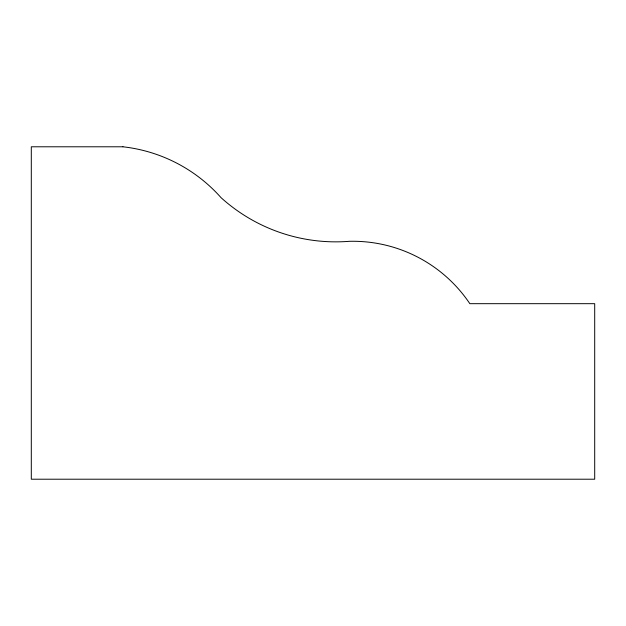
<?xml version="1.0" encoding="UTF-8"?>
<svg xmlns="http://www.w3.org/2000/svg" width="626" height="626" viewBox="0 0 626 626"><rect width="100%" height="100%" fill="white"/><g stroke="black" fill="none" stroke-linecap="round" stroke-linejoin="round"><path stroke-width="0.94" d="M122.939 146.789L31.3 146.789L31.3 479.211L594.7 479.211L594.7 303.68L469.844 303.68A140.983 140.983 0 0 0 349.457 241.307A171.125 171.125 0 0 1 221.033 197.652A154.012 154.012 0 0 0 122.939 146.789"/></g></svg>
